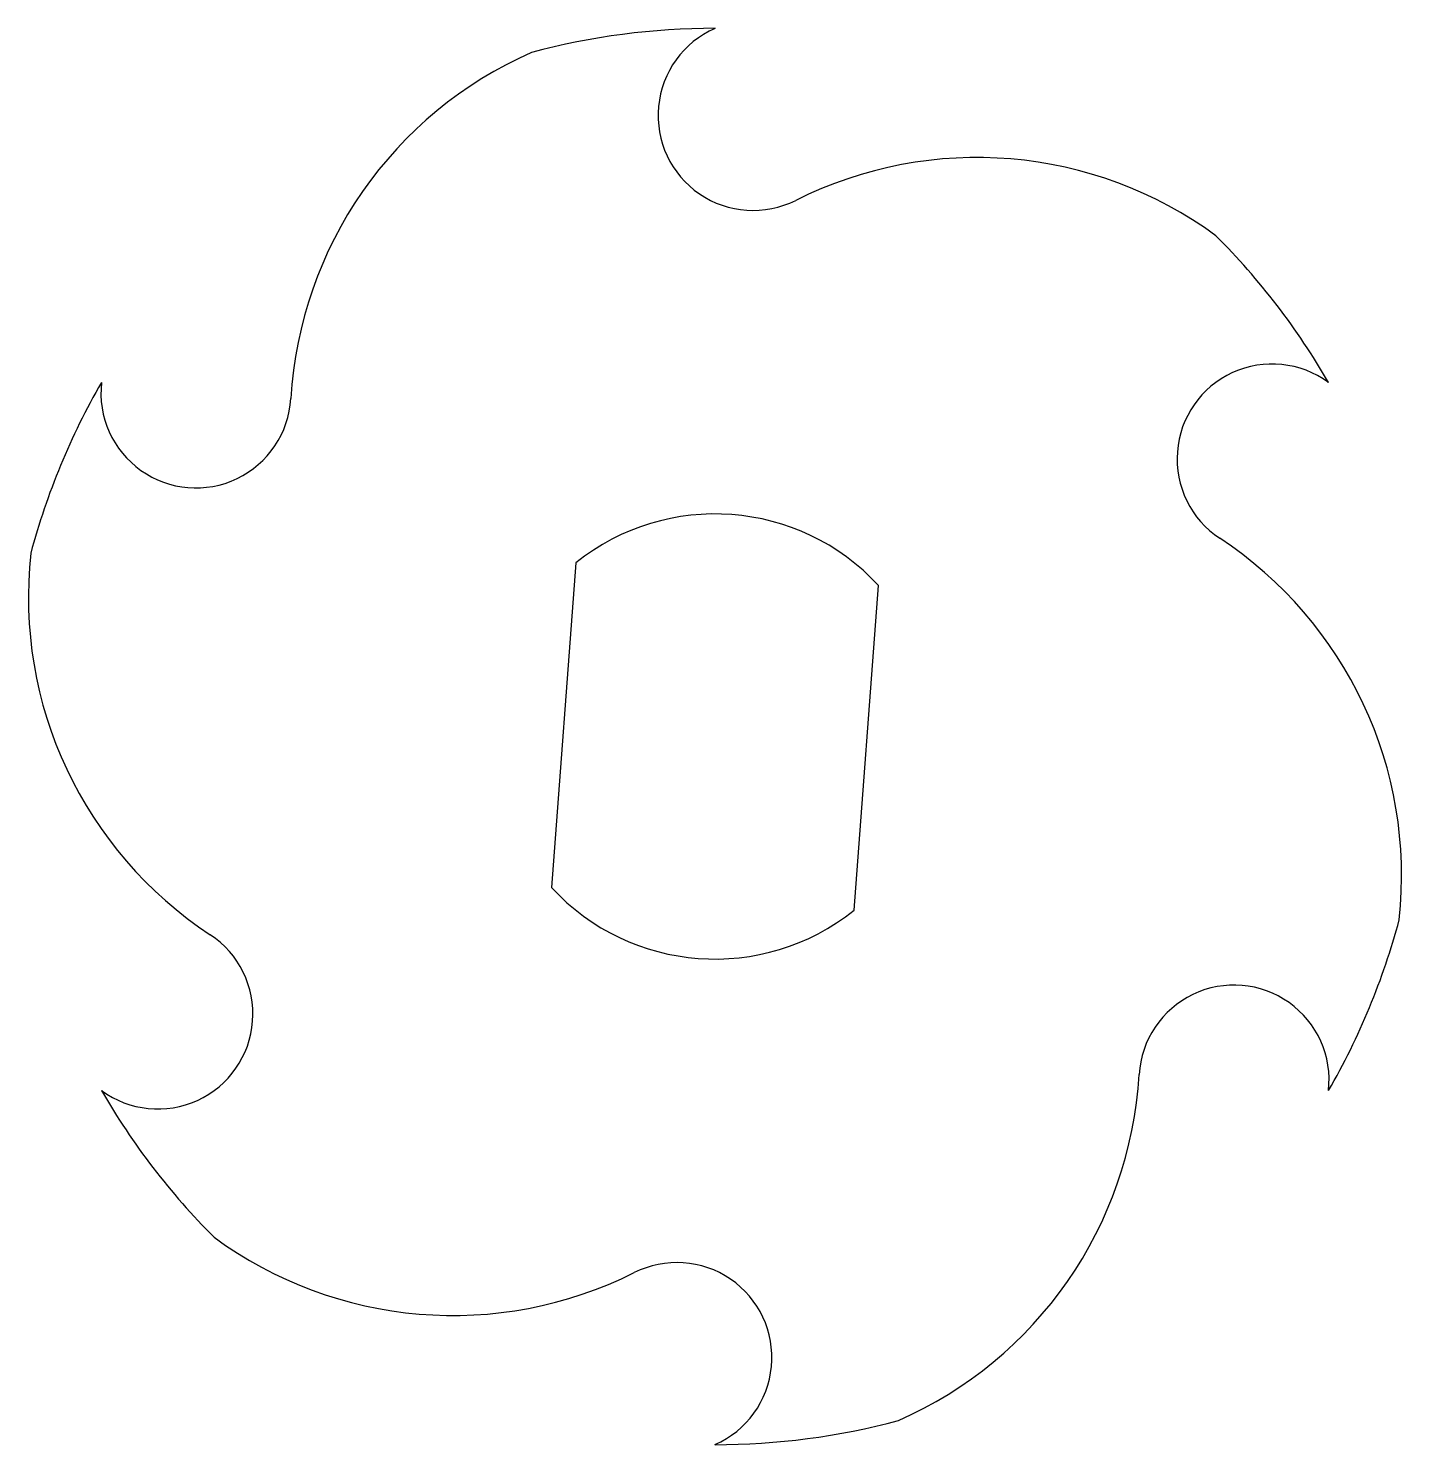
# Model space of a CAD drawing. Header units: millimetres. Extents: x -68 to 68, y -70 to 70.
import ezdxf

# ---------------------------------------------------------------- set-up
doc = ezdxf.new("R2010")
doc.units = ezdxf.units.MM

msp = doc.modelspace()

# ---------------------------------------------------------------- linework, layer by layer
at = {"color": 7, "linetype": 'Continuous', "lineweight": 25}
for p, q in [((-13.75, 17.17), (-16.16, -14.92)), ((13.75, -17.17), (16.16, 14.92))]:
    msp.add_line(p, q, dxfattribs=at)
for centre, radius, start, end in [((0, 0), 70, 90, 105), ((3.77, 61.39), 9.39, 113.6464, 296.6247), ((-2.04, 31.06), 39.94, 113.7409, 176.6247), ((25.88, 17.29), 39.94, 53.7409, 116.6247), ((0, 0), 70, 30, 45), ((55.05, 27.43), 9.39, 53.6464, 236.6247), ((0, 0), 70, 150, 165), ((-51.29, 33.96), 9.39, 173.6464, 356.6247), ((0, 0), 22, 42.7139, 128.6857), ((27.91, -13.76), 39.94, 353.7409, 56.6247), ((-27.91, 13.76), 39.94, 173.7409, 236.6247), ((0, 0), 22, 222.7139, 308.6857), ((0, 0), 70, 330, 345), ((-55.05, -27.43), 9.39, 233.6464, 56.6247), ((51.29, -33.96), 9.39, 353.6464, 176.6247), ((2.04, -31.06), 39.94, 293.7409, 356.6247), ((0, 0), 70, 210, 225), ((-25.88, -17.29), 39.94, 233.7409, 296.6247), ((-3.77, -61.39), 9.39, 293.6464, 116.6247), ((0, 0), 70, 270, 285)]:
    msp.add_arc(centre, radius, start, end, dxfattribs=at)

doc.saveas('drawing.dxf')
